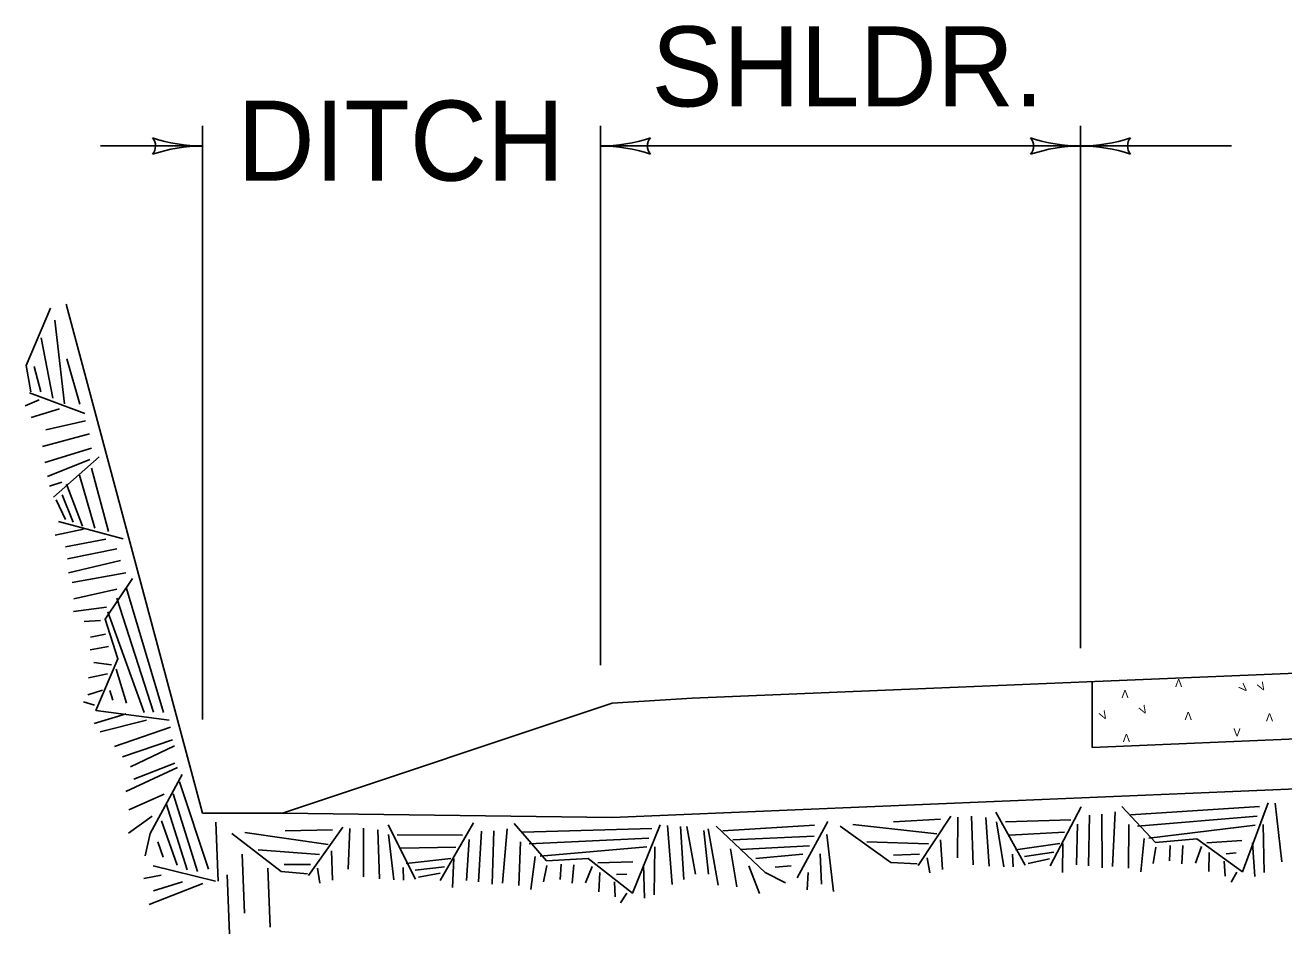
# Model space of a CAD drawing. Extents: x 1007 to 1035.5, y 1000.5 to 1021.5.
# Drawn here: x 1021.827 to 1024.973, y 1011.658 to 1013.929 of the extents above; entities that cross this region are included whole.
import ezdxf

# ---------------------------------------------------------------- set-up
doc = ezdxf.new("R2010")
doc.units = 0
doc.layers.add('Level 1', color=7, linetype='Continuous')

msp = doc.modelspace()

# ---------------------------------------------------------------- linework, layer by layer
at = {"layer": 'Level 1'}
for p, q in [((1022.2706, 1012.1938), (1022.2706, 1013.6771)), ((1023.2652, 1012.3299), (1023.2652, 1013.6771)), ((1024.4652, 1012.3719), (1024.4652, 1013.6771)), ((1022.0154, 1013.6268), (1022.2706, 1013.6268)), ((1023.2652, 1013.6268), (1024.4652, 1013.6268)), ((1024.4652, 1013.6268), (1024.8422, 1013.6268)), ((1022.2706, 1011.9598), (1021.9297, 1013.2319)), ((1023.4945, 1012.2469), (1027.2695, 1012.4042)), ((1024.4945, 1012.124), (1024.4945, 1012.2886)), ((1022.4706, 1011.9598), (1023.2945, 1012.2344)), ((1023.2945, 1012.2344), (1023.4945, 1012.2469)), ((1024.4945, 1012.124), (1027.3445, 1012.2428)), ((1023.2945, 1011.9489), (1028.3945, 1012.1614)), ((1022.4706, 1011.9598), (1022.2706, 1011.9598)), ((1022.4706, 1011.9598), (1022.2706, 1011.9598)), ((1023.2945, 1011.9489), (1022.4706, 1011.9598))]:
    msp.add_line(p, q, dxfattribs=at)
for points in [[(1021.8906, 1013.2218), (1021.8303, 1013.078)], [(1021.9016, 1013.1914), (1021.9259, 1012.9822)], [(1021.8678, 1013.1476), (1021.8966, 1012.9967)], [(1021.9314, 1013.0946), (1021.9638, 1012.9813)], [(1021.8303, 1013.078), (1021.8416, 1013.0128)], [(1021.8497, 1013.0758), (1021.8668, 1013.0123)], [(1021.8625, 1012.9924), (1021.8274, 1012.9773)], [(1021.9769, 1012.958), (1021.8384, 1013.0101)], [(1021.9131, 1012.9698), (1021.8424, 1012.9485)], [(1021.9784, 1012.9398), (1021.879, 1012.9178)], [(1021.9883, 1012.9076), (1021.8708, 1012.8758)], [(1021.993, 1012.8715), (1021.8766, 1012.8361)], [(1021.9892, 1012.8431), (1021.883, 1012.8006)], [(1022.012, 1012.8501), (1021.8986, 1012.7492)], [(1021.9636, 1012.8041), (1022.0015, 1012.672)], [(1021.9935, 1012.8217), (1022.0353, 1012.6635)], [(1021.9189, 1012.7865), (1021.8883, 1012.7772)], [(1021.9307, 1012.7817), (1021.971, 1012.677)], [(1021.9051, 1012.7426), (1021.9285, 1012.6934)], [(1021.9198, 1012.7555), (1021.947, 1012.6867)], [(1022.0721, 1012.6452), (1021.911, 1012.6881)], [(1021.9733, 1012.6696), (1021.9025, 1012.6543)], [(1022.0288, 1012.6446), (1021.9283, 1012.6248)], [(1022.0569, 1012.6201), (1021.933, 1012.5949)], [(1022.0658, 1012.5911), (1021.9355, 1012.5601)], [(1022.0793, 1012.56), (1021.9448, 1012.5357)], [(1022.0959, 1012.5464), (1022.0271, 1012.4442), (1022.0593, 1012.3454), (1022.0044, 1012.2163), (1022.1871, 1012.1924)], [(1022.0563, 1012.5196), (1021.9492, 1012.4954)], [(1022.0809, 1012.5208), (1022.173, 1012.2111)], [(1022.0569, 1012.497), (1022.1478, 1012.2117)], [(1022.0303, 1012.4743), (1021.948, 1012.4638)], [(1022.0338, 1012.4628), (1022.1251, 1012.2111)], [(1022.0155, 1012.4408), (1021.9745, 1012.4384)], [(1022.028, 1012.407), (1021.9907, 1012.3997)], [(1022.0354, 1012.3758), (1021.9896, 1012.368)], [(1022.043, 1012.3303), (1021.9993, 1012.3358)], [(1022.0328, 1012.308), (1021.9859, 1012.2982)], [(1022.0548, 1012.3192), (1022.0804, 1012.2349)], [(1022.0204, 1012.2668), (1021.9844, 1012.2558)], [(1022.0393, 1012.2663), (1022.0468, 1012.2417)], [(1022.0005, 1012.2294), (1021.9729, 1012.238)], [(1022.0802, 1012.208), (1022, 1012.1836)], [(1022.1309, 1012.1919), (1022.0145, 1012.1628)], [(1022.1903, 1012.1746), (1022.0507, 1012.1259)], [(1022.1958, 1012.143), (1022.0708, 1012.1008)], [(1022.2003, 1012.1278), (1022.0909, 1012.0758)], [(1022.2013, 1012.0843), (1022.0987, 1012.0447)], [(1022.2083, 1012.074), (1022.0787, 1012.0137)], [(1022.22, 1012.0567), (1022.1398, 1011.9092), (1022.1275, 1011.8534)], [(1022.2131, 1012.0379), (1022.2855, 1011.82)], [(1022.1746, 1012.0075), (1022.0862, 1011.9681)], [(1022.1794, 1011.9839), (1022.2321, 1011.8184)], [(1022.1973, 1012.0081), (1022.2585, 1011.8138)], [(1024.5684, 1011.9763), (1024.6526, 1011.8863), (1024.756, 1011.8958), (1024.8697, 1011.8134), (1024.9337, 1011.9859)], [(1024.9518, 1011.9851), (1024.9681, 1011.8381)], [(1022.1452, 1011.9526), (1022.0853, 1011.9095)], [(1024.1406, 1011.9523), (1024.0589, 1011.8289)], [(1024.1585, 1011.9497), (1024.1577, 1011.8479)], [(1024.1922, 1011.9521), (1024.197, 1011.8306)], [(1024.2285, 1011.9487), (1024.237, 1011.8272)], [(1024.2535, 1011.9623), (1024.3266, 1011.8294)], [(1024.4666, 1011.9753), (1024.3888, 1011.8278)], [(1024.4877, 1011.9548), (1024.4847, 1011.8283)], [(1024.5179, 1011.9569), (1024.5191, 1011.823)], [(1024.5513, 1011.9632), (1024.5448, 1011.8267)], [(1024.5898, 1011.9559), (1024.9124, 1011.9765)], [(1024.6077, 1011.9273), (1024.9061, 1011.952)], [(1022.1678, 1011.9407), (1022.2076, 1011.8298)], [(1022.3037, 1011.9376), (1022.3097, 1011.7899)], [(1022.4774, 1011.9155), (1022.5953, 1011.9178)], [(1022.6212, 1011.9245), (1022.5352, 1011.8039)], [(1022.6389, 1011.9212), (1022.6346, 1011.8195)], [(1022.6726, 1011.9224), (1022.6733, 1011.8008)], [(1022.7088, 1011.9177), (1022.7131, 1011.796)], [(1022.7343, 1011.9304), (1022.8027, 1011.7951)], [(1022.9478, 1011.9359), (1022.8648, 1011.7913)], [(1023.032, 1011.9209), (1023.0208, 1011.7848)], [(1023.0495, 1011.9335), (1023.1305, 1011.8406), (1023.2342, 1011.8464), (1023.3449, 1011.7602), (1023.4148, 1011.9303)], [(1023.0703, 1011.9123), (1023.3933, 1011.9217)], [(1023.433, 1011.9288), (1023.4441, 1011.7814)], [(1023.4651, 1011.9263), (1023.4735, 1011.7943)], [(1023.4808, 1011.9267), (1023.5029, 1011.8075)], [(1023.5348, 1011.9204), (1023.5597, 1011.7797)], [(1023.5548, 1011.9273), (1023.6766, 1011.8118), (1023.7273, 1011.7855)], [(1023.5709, 1011.9158), (1023.8002, 1011.9298)], [(1023.8337, 1011.939), (1023.7565, 1011.7983)], [(1023.8642, 1011.9271), (1023.9907, 1011.8362)], [(1023.8963, 1011.9312), (1024.1056, 1011.908)], [(1023.9973, 1011.9383), (1024.115, 1011.9448)], [(1024.2552, 1011.9383), (1024.273, 1011.8257)], [(1024.2772, 1011.9381), (1024.4405, 1011.9434)], [(1024.4577, 1011.9326), (1024.4546, 1011.8306)], [(1024.5855, 1011.9317), (1024.5852, 1011.8219)], [(1024.6359, 1011.8972), (1024.9018, 1011.9298)], [(1024.9218, 1011.9312), (1024.924, 1011.8112)], [(1022.1588, 1011.8879), (1022.1721, 1011.8502)], [(1022.344, 1011.9089), (1022.4673, 1011.8136)], [(1022.3763, 1011.9118), (1022.5846, 1011.8813)], [(1022.7351, 1011.9065), (1022.749, 1011.7932)], [(1022.7571, 1011.9054), (1022.9205, 1011.9051)], [(1022.9373, 1011.8936), (1022.9307, 1011.7918)], [(1022.968, 1011.9148), (1022.9607, 1011.7885)], [(1022.9984, 1011.9158), (1022.9949, 1011.782)], [(1023.065, 1011.8883), (1023.0608, 1011.7786)], [(1023.087, 1011.8832), (1023.3861, 1011.8973)], [(1023.5232, 1011.9163), (1023.535, 1011.8069)], [(1023.5957, 1011.8928), (1023.7991, 1011.902)], [(1023.8309, 1011.9068), (1023.8478, 1011.7638)], [(1023.9313, 1011.8885), (1024.085, 1011.8827)], [(1024.1147, 1011.8928), (1024.1198, 1011.8191)], [(1024.2875, 1011.9049), (1024.4248, 1011.9123)], [(1024.624, 1011.8963), (1024.6156, 1011.8135)], [(1024.7807, 1011.8856), (1024.8683, 1011.8917)], [(1022.3694, 1011.8575), (1022.3754, 1011.7098)], [(1022.4098, 1011.868), (1022.5631, 1011.8568)], [(1022.5931, 1011.8658), (1022.5957, 1011.792)], [(1022.7663, 1011.8719), (1022.9038, 1011.8745)], [(1023.1142, 1011.852), (1023.381, 1011.8753)], [(1023.4011, 1011.876), (1023.3992, 1011.756)], [(1023.5906, 1011.8705), (1023.6058, 1011.7753)], [(1023.6143, 1011.8693), (1023.7879, 1011.8777)], [(1023.6533, 1011.8468), (1023.7707, 1011.857)], [(1023.8145, 1011.8584), (1023.8173, 1011.7825)], [(1023.9973, 1011.8546), (1024.0629, 1011.857)], [(1024.2947, 1011.8575), (1024.297, 1011.8255)], [(1024.3022, 1011.8678), (1024.4131, 1011.8837)], [(1024.3252, 1011.8515), (1024.3983, 1011.8625)], [(1024.4208, 1011.8841), (1024.42, 1011.8117)], [(1024.6534, 1011.8744), (1024.6465, 1011.8339)], [(1024.6891, 1011.879), (1024.6878, 1011.8408)], [(1024.7211, 1011.8792), (1024.7185, 1011.8329)], [(1024.7672, 1011.8764), (1024.7521, 1011.8352)], [(1024.7866, 1011.8615), (1024.7857, 1011.8137)], [(1024.8287, 1011.8583), (1024.8543, 1011.8603)], [(1024.8948, 1011.8852), (1024.9004, 1011.8018)], [(1022.3032, 1011.7901), (1022.1473, 1011.8284)], [(1022.4744, 1011.8318), (1022.5402, 1011.8318)], [(1022.5584, 1011.8227), (1022.5639, 1011.785)], [(1022.7718, 1011.8243), (1022.773, 1011.7922)], [(1022.7797, 1011.8343), (1022.8911, 1011.8463)], [(1022.8021, 1011.8172), (1022.8755, 1011.8257)], [(1022.8988, 1011.8464), (1022.8955, 1011.7741)], [(1023.1023, 1011.8517), (1023.091, 1011.7691)], [(1023.1309, 1011.8287), (1023.1226, 1011.7884)], [(1023.1667, 1011.832), (1023.1641, 1011.7939)], [(1023.1987, 1011.831), (1023.1946, 1011.7849)], [(1023.2447, 1011.8268), (1023.2282, 1011.786)], [(1023.2584, 1011.8354), (1023.3463, 1011.8383)], [(1023.3724, 1011.831), (1023.3753, 1011.7474)], [(1023.6359, 1011.8283), (1023.6623, 1011.7593)], [(1023.7018, 1011.8246), (1023.7419, 1011.8279)], [(1023.9907, 1011.8362), (1024.0568, 1011.8328)], [(1024.0815, 1011.8485), (1024.0883, 1011.811)], [(1024.3343, 1011.8342), (1024.3876, 1011.846)], [(1024.8241, 1011.8401), (1024.8267, 1011.8025)], [(1022.1671, 1011.8049), (1022.1243, 1011.7963)], [(1022.3322, 1011.8059), (1022.3382, 1011.6583)], [(1022.4341, 1011.8223), (1022.4401, 1011.6747)], [(1022.4673, 1011.8136), (1022.5333, 1011.8079)], [(1022.8106, 1011.7996), (1022.8643, 1011.8095)], [(1023.2635, 1011.8112), (1023.2609, 1011.7633)], [(1023.3055, 1011.8065), (1023.3311, 1011.8076)], [(1023.7842, 1011.8114), (1023.7815, 1011.7678)], [(1024.856, 1011.8124), (1024.8413, 1011.7875)], [(1022.2713, 1011.7844), (1022.1377, 1011.7313)], [(1022.2205, 1011.7878), (1022.1478, 1011.7656)], [(1023.3003, 1011.7884), (1023.3016, 1011.7508)], [(1023.3312, 1011.7597), (1023.3157, 1011.7353)]]:
    msp.add_lwpolyline(points, dxfattribs=at)
for centre, radius, start, end in [((1022.1219, 1013.6268), 0.0313, 318.7746, 40.8913), ((1022.2706, 1014.0177), 0.3909, 251.3472, 269.9939), ((1023.2652, 1014.0177), 0.3909, 270, 288.6688), ((1023.4138, 1013.6267), 0.0313, 138.7746, 220.8913), ((1024.3165, 1013.6268), 0.0313, 318.7746, 40.8913), ((1024.4652, 1014.0177), 0.3909, 251.3472, 269.9939), ((1024.4652, 1014.0177), 0.3909, 270, 288.6688), ((1024.6138, 1013.6267), 0.0313, 138.7746, 220.8913), ((1022.2706, 1013.2358), 0.3909, 90, 108.6688), ((1022.2706, 1013.2358), 0.3909, 89.9878, 90), ((1023.2652, 1014.0177), 0.3909, 269.9878, 270), ((1023.2652, 1013.2358), 0.3909, 71.3472, 89.9939), ((1024.4652, 1013.2358), 0.3909, 90, 108.6688), ((1024.4652, 1014.0177), 0.3909, 269.9878, 270), ((1024.4652, 1013.2358), 0.3909, 89.9878, 90), ((1024.4652, 1013.2358), 0.3909, 71.3472, 89.9939)]:
    msp.add_arc(centre, radius, start, end, dxfattribs=at)

# ---------------------------------------------------------------- texts
for s, height, p in [('SHLDR.', 0.2, (1023.3926, 1013.7257)), ('DITCH', 0.2, (1022.3578, 1013.5402)), ('V', 0.02, (1024.8472, 1012.1517))]:
    msp.add_text(s, height=height, dxfattribs=at).set_placement(p)
for rotation, p in [(180, (1024.7192, 1012.2948)), (180, (1024.5852, 1012.2673)), (45, (1024.8733, 1012.2594)), (30, (1024.9152, 1012.2627)), (30, (1024.5198, 1012.1911)), (30, (1024.6194, 1012.2048)), (180, (1024.7432, 1012.2129)), (180, (1024.9463, 1012.2095)), (180, (1024.5886, 1012.1579))]:
    msp.add_text('V', height=0.02, rotation=rotation, dxfattribs=at).set_placement(p)

doc.saveas('drawing.dxf')
